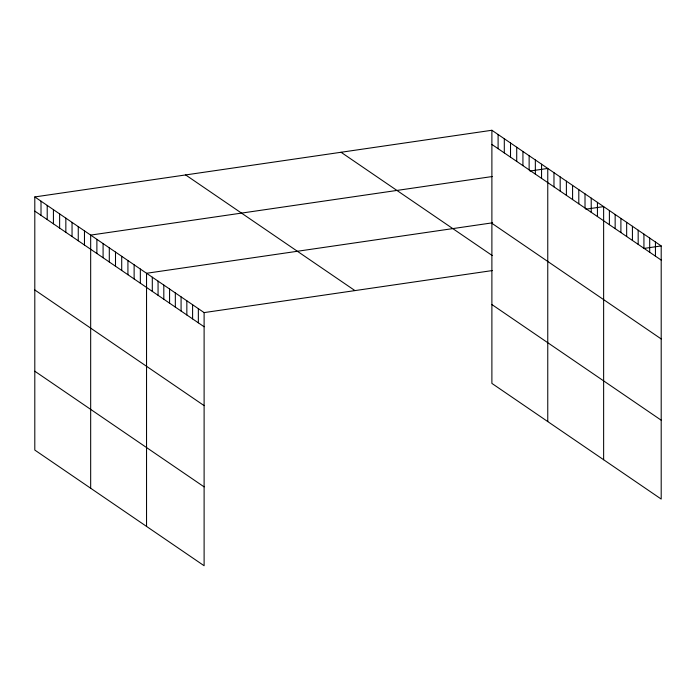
<?xml version="1.0" encoding="UTF-8"?>
<svg xmlns="http://www.w3.org/2000/svg" width="696" height="696" viewBox="0 0 696 696"><rect width="100%" height="100%" fill="white"/><g stroke="black" fill="none" stroke-linecap="round" stroke-linejoin="round"><path stroke-width="1.04" d="M34.8 211.097L34.8 450.068L204.111 565.735L204.111 312.6L34.8 196.933L34.8 211.097L204.111 326.763M34.8 196.933L491.889 130.265L661.2 245.932L661.2 499.067L491.889 383.4L491.889 130.265M492.246 176.532L90.671 235.1L90.671 488.235M529.952 171.033L547.761 168.441L547.761 421.567M492.603 222.798L146.543 273.276L146.543 526.402M585.823 209.2L603.632 206.608L603.632 459.743M204.111 312.6L492.429 270.544M643.391 248.524L661.2 245.932M491.889 144.437L661.2 260.095M491.889 223.294L661.2 338.952M341.049 152.267L492.272 255.571M491.889 304.543L661.2 420.201M185.641 174.94L354.951 290.597M34.8 289.962L204.111 405.62M34.8 371.212L204.111 486.869M655.441 241.999L655.441 256.163M649.69 238.067L649.69 252.23M643.93 234.134L643.93 248.298M638.171 230.202L638.171 244.366M632.42 226.27L632.42 240.433M626.661 222.337L626.661 236.501M620.902 218.405L620.902 232.568M615.151 214.472L615.151 228.636M609.392 210.54L609.392 224.704M597.429 202.362L597.429 216.526M591.217 198.125L591.217 212.289M585.014 193.88L585.014 208.052M578.802 189.643L578.802 203.806M572.591 185.397L572.591 199.569M566.387 181.16L566.387 195.324M560.176 176.923L560.176 191.087M553.972 172.678L553.972 186.841M541.558 164.195L541.558 178.359M535.346 159.958L535.346 174.122M529.134 155.713L529.134 169.876M522.931 151.476L522.931 165.639M516.719 147.23L516.719 161.394M510.516 142.993L510.516 157.157M504.304 138.748L504.304 152.92M498.101 134.511L498.101 148.674M198.351 308.667L198.351 322.831M192.601 304.735L192.601 318.899M186.841 300.803L186.841 314.966M181.082 296.87L181.082 311.034M175.331 292.938L175.331 307.101M169.572 289.005L169.572 303.169M163.812 285.073L163.812 299.236M158.062 281.14L158.062 295.304M152.302 277.208L152.302 291.372M140.34 269.03L140.34 283.194M134.128 264.793L134.128 278.957M127.925 260.548L127.925 274.711M121.713 256.311L121.713 270.474M115.501 252.065L115.501 266.229M109.298 247.828L109.298 261.992M103.086 243.583L103.086 257.746M96.883 239.346L96.883 253.509M84.468 230.863L84.468 245.027M78.257 226.626L78.257 240.79M72.045 222.381L72.045 236.544M65.842 218.144L65.842 232.307M59.63 213.898L59.63 228.062M53.427 209.661L53.427 223.825M47.215 205.416L47.215 219.579M41.012 201.179L41.012 215.342"/></g></svg>
